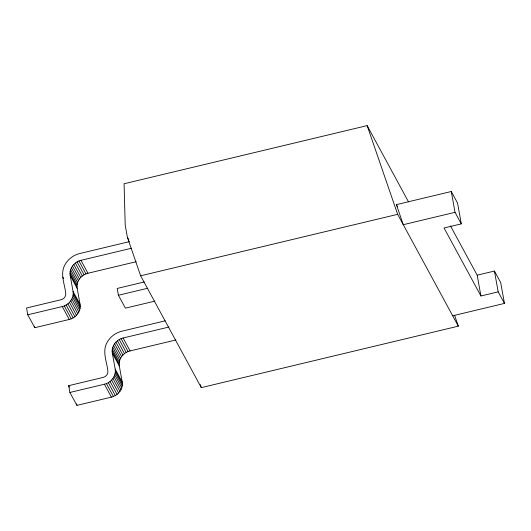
<?xml version="1.0" encoding="UTF-8"?>
<svg xmlns="http://www.w3.org/2000/svg" width="531" height="531" viewBox="0 0 531 531"><rect width="100%" height="100%" fill="white"/><g stroke="black" fill="none" stroke-linecap="round" stroke-linejoin="round"><path stroke-width="0.8" d="M129.504 241.625L79.73 253.533C73.371 255.092 67.742 259.38 64.722 265.208C59.976 274.062 64.716 284.078 65.725 293.198C66.256 296.192 63.926 299.099 61.052 299.743L26.55 307.993L27.771 314.797L62.273 306.546C68.897 305.06 74.28 298.349 73.052 291.446L70.172 275.436C68.944 268.533 74.327 261.823 80.951 260.336L131.529 248.236M27.771 314.797L34.78 327.713L69.282 319.463C75.906 317.976 81.289 311.266 80.062 304.363L77.181 288.353C75.953 281.45 81.336 274.739 87.96 273.253L136.128 261.73M165.214 320.83L121.864 331.205C115.506 332.764 109.877 337.046 106.857 342.88C102.111 351.728 106.85 361.75 107.859 370.87C108.39 373.857 106.061 376.764 103.187 377.408L68.685 385.665L69.906 392.469L104.415 384.212C111.039 382.732 116.415 376.014 115.187 369.111L112.306 353.108C111.079 346.199 116.462 339.488 123.086 338.008L168.851 327.063M69.906 392.469L76.915 405.385L111.417 397.128C118.041 395.648 123.424 388.931 122.196 382.028L119.316 366.025C118.088 359.115 123.471 352.405 130.095 350.925L175.854 339.979M408.518 201.866L367.153 125.615L124.075 183.759L125.216 225.224L127.374 237.231L140.635 275.801L201.302 387.63L458.319 326.16L454.576 315.268M461.3 223.876L455.034 212.32L403.275 224.699L396.385 204.641L451.284 191.505L457.556 203.068L461.3 223.876L444.049 227.998L480.927 295.986L498.178 291.858L504.45 303.413L452.697 315.792M140.635 275.801L397.653 214.332L458.319 326.16M144.233 281.981L117.185 288.446L118.406 295.249L125.416 308.166L154.846 301.13M118.406 295.249L147.844 288.214M450.507 225.994L477.183 275.171L494.434 271.049L500.706 282.605L504.45 303.413M396.385 204.641L397.566 206.825M127.374 237.231L128.914 240.065M80.951 260.336L87.96 273.253M123.086 338.008L130.095 350.925M78.953 260.967L85.962 273.883M121.088 338.639L128.097 351.555M77.061 261.883L84.064 274.799M119.196 339.548L126.205 352.465M75.316 263.051L82.318 275.967M117.451 340.716L124.453 353.633M73.763 264.445L80.765 277.361M115.897 342.117L122.9 355.033M72.435 266.038L79.444 278.954M114.57 343.71L121.579 356.626M71.373 267.79L78.382 280.707M113.508 345.455L120.517 358.372M70.603 269.648L77.612 282.565M112.738 347.32L119.747 360.237M70.138 271.573L77.148 284.49M112.273 349.245L119.283 362.162M69.992 273.518L77.002 286.435M112.134 351.19L119.136 364.107M70.172 275.436L77.181 288.353M112.306 353.108L119.316 366.025M73.052 291.446L80.062 304.363M115.187 369.111L122.196 382.028M73.232 293.358L80.241 306.274M115.366 371.03L122.376 383.946M73.086 295.302L80.095 308.219M115.227 372.974L122.23 385.891M62.844 277.189L63.62 278.622M72.628 297.234L79.63 310.15M114.762 374.899L121.765 387.816M71.851 299.092L78.86 312.009M113.986 376.764L120.995 389.681M70.796 300.838L77.798 313.755M112.93 378.51L119.933 391.427M69.468 302.431L76.477 315.348M111.603 380.103L118.612 393.02M67.915 303.832L74.924 316.748M110.05 381.504L117.059 394.42M66.169 305L73.178 317.916M108.304 382.672L115.313 395.588M64.271 305.916L71.28 318.832M106.406 383.581L113.415 396.498M62.273 306.546L69.282 319.463M104.415 384.212L111.417 397.128M68.685 385.665L69.461 387.099M367.153 125.615L397.653 214.332M200.24 384.544L201.302 387.63M494.434 271.049L498.178 291.858M477.183 275.171L480.927 295.986M451.284 191.505L455.034 212.32M76.643 403.872L76.915 405.385M34.508 326.2L34.78 327.713"/></g></svg>
